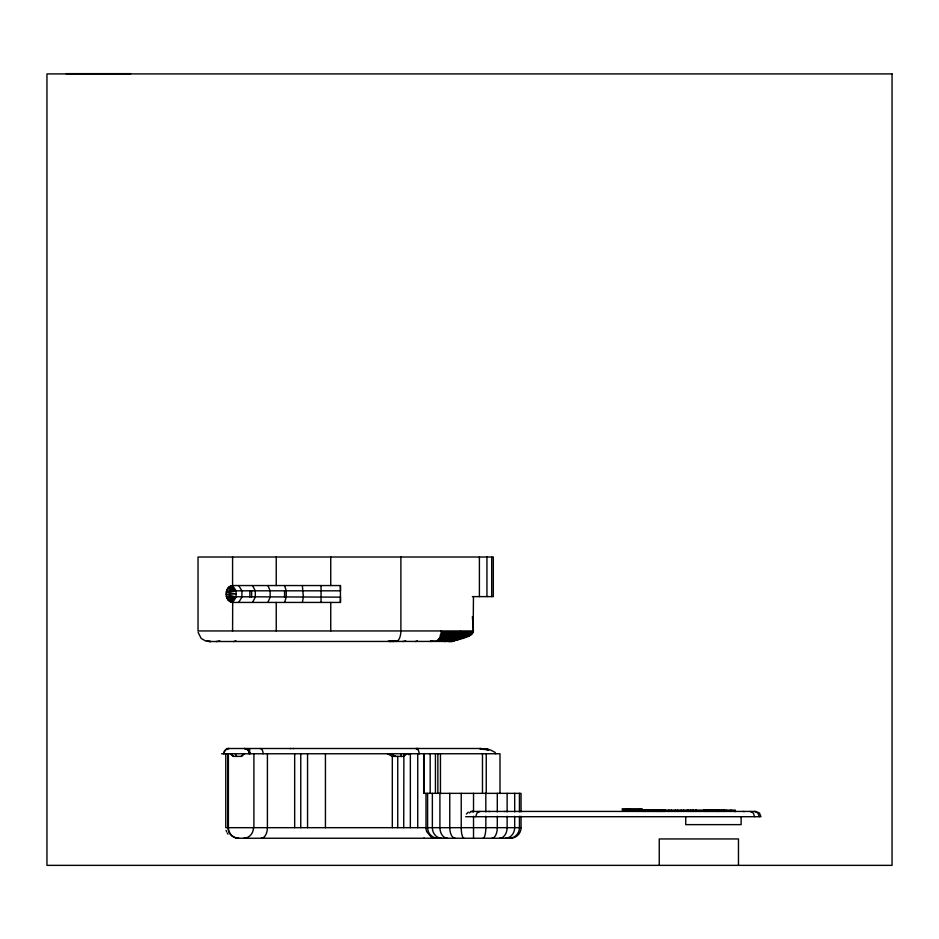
<?xml version="1.0" encoding="UTF-8"?>
<svg xmlns="http://www.w3.org/2000/svg" width="939" height="939" viewBox="0 0 939 939"><rect width="100%" height="100%" fill="white"/><g stroke="black" fill="none" stroke-linecap="round" stroke-linejoin="round"><path stroke-width="1.41" d="M232.579 630.949L232.684 602.427L236.053 597.145L236.053 590.819L232.579 585.549L232.579 557.015M226.886 589.938L236.053 590.819L340.47 590.819L340.434 585.549L232.579 585.549C223.94 586.218 224.022 601.84 232.684 602.427L340.434 602.427L340.47 597.145L226.499 596.711M441.095 630.949L441.037 632.323L473.174 632.323L473.456 596.617M460.579 630.949C461.26 638.497 454.382 642.922 447.293 641.419L208.658 641.513M321.044 602.427L321.044 585.549M475.686 816.707L476.989 812.974L480.134 811.425M302.358 602.427L303.403 597.145L302.358 585.549M472.317 633.684L468.96 636.231L440.133 636.231L440.837 633.684L472.317 633.684L473.174 632.323M284.576 602.427L286.242 597.145L286.242 590.819L284.576 585.549M431.94 640.703L431.412 641.513M267.908 602.427L270.139 597.145L270.139 590.819L267.908 585.549M230.748 754.263L233.459 756.388L241.558 756.388L243.577 753.747M252.532 602.427L255.291 597.145L255.291 590.819L252.532 585.549M238.67 602.427L241.91 597.145L241.91 590.819L238.67 585.549M466.366 814.066L468.268 812.129M430.039 641.513L431.095 640.703M231.017 602.204L236.053 597.145L226.123 594.211L236.053 593.988L226.287 592.004L236.053 590.819L230.677 585.854M469.336 812.974L470.392 812.129M407.033 753.747L403.723 756.388L392.314 756.388L387.338 753.747M241.147 756.388L244.563 753.747M229.468 601.418L236.053 597.145L226.381 596.382M456.389 640.339L468.96 636.231M396.622 640.703L393.089 641.513M228.118 600.115L236.053 597.145L227.062 598.401M408.43 754.627L410.789 753.747M472.024 811.613L473.315 811.425M471.613 811.613L472.927 811.425M418.36 748.5L415.86 748.5L418.301 750.038L419.404 753.771M388.171 641.149L395.472 641.149L389.133 641.419L394.286 641.419M444.1 641.513L445.779 641.419L445.779 640.703M250.009 753.771L249.011 750.038L245.807 748.676L249.974 750.038L244.48 748.5M231.722 753.747L231.088 753.747M65.953 73.641L130.638 73.641M472.364 596.617L493.315 596.617L493.315 557.015L198.035 557.015L198.035 630.949L473.456 630.949L472.387 616.641M440.508 634.987L470.909 634.987M439.605 637.381L466.53 637.381M438.983 638.414L463.631 638.414M438.278 639.33L460.333 639.33M437.492 640.093L457.493 640.093M436.647 640.703L454.406 640.703M430.743 641.149L450.908 641.149M226.804 748.5L480.651 748.5L490.639 750.038L495.123 752.409L495.71 753.771M247.051 749.205L249.011 750.038M248.119 750.038L249.551 751.141M248.929 751.141L249.891 752.409M221.498 753.771L499.994 753.747L499.994 793.349M423.642 793.349L521.051 793.349L521.051 811.953M470.862 811.425L755.766 811.425L759.44 812.974L760.954 816.707L465.674 816.707M236.405 838.245L510.405 838.245A10.611 10.611 0 0 0 521.086 827.682M480.134 749.205L488.703 749.592L480.005 748.5M483.362 749.275L488.703 749.592L480.381 748.676M754.322 811.425L757.867 812.974L759.334 816.707M488.632 811.425L489.865 811.613M750.097 811.425L753.278 812.974L754.592 816.707M743.371 811.425L744.322 811.613M504.313 811.425L505.088 811.613M734.591 811.425L735.272 811.613M227.86 588.154L236.053 590.819L229.151 586.758M205.911 641.149L201.146 638.414L198.129 632.323M390.788 753.747L395.906 756.388M233.459 756.388L231.006 753.747M227.203 832.963L227.966 834.114M235.184 753.747L236.687 756.388M248.964 749.205L249.305 750.038M226.135 830.416L226.581 831.731M249.445 752.409L249.621 753.771M741.129 816.707L741.129 824.63L685.728 824.63L685.728 816.707M738.465 865.359L738.465 838.95L659.248 838.95L659.248 865.359M735.319 811.425L735.319 810.111L622.264 810.111L622.264 808.784L642.217 808.784L642.323 811.425M730.859 810.111L730.859 811.425M726 810.111L726 811.425M724.215 810.111L724.215 811.425M723.899 810.111L723.899 811.425M722.126 810.111L722.126 811.425M721.046 810.111L721.046 811.425M719.708 810.111L719.708 811.425M718.699 810.111L718.699 811.425M718.523 810.111L718.523 811.425M718.394 810.111L718.394 811.425M718.124 810.111L718.124 811.425M717.854 810.111L717.854 811.425M717.654 810.111L717.572 811.425M717.302 810.111L717.302 811.425M716.809 810.111L716.809 811.425M716.316 810.111L716.316 811.425M715.025 810.111L715.025 811.425M714.297 810.111L714.297 811.425M713.71 810.111L713.71 811.425M712.795 810.111L712.795 811.425M712.361 810.111L712.361 811.425M711.234 810.111L711.234 811.425M711.034 810.111L711.034 811.425M709.755 810.111L709.696 811.425M708.546 811.425L708.569 810.111L708.288 811.425M707.666 810.111L707.666 811.425M707.384 810.111L707.384 811.425M707.161 810.111L707.161 811.425M706.856 810.111L706.856 811.425M706.468 810.111L706.468 811.425M705.705 810.111L705.705 811.425M705.072 810.111L705.072 811.425M704.755 810.111L704.755 811.425M704.367 811.425L704.273 810.111L704.086 811.425M703.628 810.111L703.628 811.425M696.351 810.111L696.351 811.425M695.447 810.111L695.447 811.425M693.416 810.111L693.416 811.425M693.076 810.111L693.076 811.425M692.982 810.111L692.982 811.425M690.752 810.111L690.752 811.425M690.541 810.111L690.541 811.425M688.627 810.111L688.627 811.425M688.334 810.111L688.334 811.425M687.195 810.111L687.195 811.425M683.745 810.111L683.745 811.425M681.209 810.111L681.209 811.425M677.688 810.111L677.688 811.425M675.329 810.111L675.329 811.425M671.385 810.111L671.385 811.425M668.979 810.111L668.979 811.425M665.012 810.111L665.012 811.425M664.73 810.111L664.835 811.425M664.166 810.111L664.166 811.425M663.979 810.111L663.979 811.425M663.004 810.111L663.004 811.425M662.77 810.111L662.77 811.425M661.96 810.111L661.948 811.425M661.561 810.111L661.584 811.425M661.349 810.111L661.349 811.425M661.256 810.111L661.256 811.425M660.845 810.111L660.798 811.425M659.882 810.111L659.777 811.425M659.765 810.111L659.648 811.425M659.19 810.111L659.19 811.425M658.697 810.111L658.697 811.425M657.957 810.111L657.957 811.425M657.558 810.111L657.558 811.425M657.335 810.111L657.335 811.425M656.913 810.111L656.913 811.425M656.338 810.111L656.338 811.425M656.161 810.111L656.161 811.425M655.035 810.111L655.035 811.425M654.776 810.111L654.776 811.425M654.272 810.111L654.272 811.425M653.544 810.111L653.603 811.425M652.758 810.111L652.758 811.425M652.182 810.111L652.253 811.425M650.868 810.111L650.809 811.425M650.117 810.111L650.117 811.425M649.577 810.111L649.577 811.425M649.084 810.111L649.084 811.425M648.415 810.111L648.415 811.425M647.863 810.111L647.863 811.425M647.311 810.111L647.394 811.425M647.241 810.111L647.241 811.425M646.208 810.111L646.255 811.425M645.797 810.111L645.715 811.425M645.504 810.111L645.504 811.425M645.469 810.111L645.469 811.425M644.283 810.111L644.283 811.425M644.072 810.111L644.072 811.425M643.074 810.111L643.074 811.425M642.91 810.111L642.91 811.425M642.041 810.111L642.041 811.425M640.022 808.784L640.022 810.111M639.119 810.111L639.119 811.425M636.278 810.111L636.278 811.425M632.874 810.111L632.874 811.425M630.28 808.784L630.28 810.111M628.168 808.784L628.168 810.111M626.254 808.784L626.254 810.111M521.051 816.237L521.051 827.682L225.771 827.682L225.771 753.747M519.431 793.349L519.431 811.953M519.431 816.237L519.431 827.682M514.689 793.349L514.689 811.953M514.689 816.237L514.689 827.682A10.611 9.19 -90 0 1 505.464 838.21M507.13 793.349L507.13 811.953M507.13 816.237L507.13 827.682A10.611 7.5 -90 0 1 499.595 838.21M497.294 793.349L497.294 811.953M497.294 816.237L497.294 827.682M491.696 557.015L491.696 596.617M486.942 557.015L486.942 596.617M486.249 753.747L486.249 793.349M485.827 793.349L485.827 811.953M485.827 816.237L485.827 827.682A10.611 2.747 90 0 1 483.069 838.21M482.47 753.747L482.47 793.349M479.395 557.015L479.395 596.617M473.526 793.349L473.526 811.953M473.526 816.237L473.526 838.245M461.225 793.349L461.225 827.682A10.611 2.747 -90 0 0 463.983 838.21M449.758 793.349L449.758 827.682A10.611 5.305 -90 0 0 455.086 838.21M440.45 753.747L440.45 793.349M439.91 793.349L439.91 827.682A10.611 7.5 90 0 0 447.445 838.21M437.867 753.747L437.867 793.349M435.438 753.747L435.438 793.349M432.363 793.349L432.363 827.682A10.611 9.19 -90 0 0 441.588 838.21M430.191 753.747L430.191 793.349M427.609 793.349L427.609 827.682M425.989 793.349L425.989 827.682A10.083 9.05 -90 0 0 426.752 831.719L431.001 836.825A11.62 10.435 90 0 0 436.001 838.245M424.217 753.747L424.217 793.349M423.677 753.747L423.677 793.349M417.738 753.747L417.738 827.682M410.355 753.747L410.355 827.682M403.876 753.747L403.723 827.682M401.141 753.747L401.141 756.623M400.883 557.015L400.883 630.949A10.575 4.93 90 0 1 395.953 641.501M397.737 756.388L397.737 827.682M392.314 756.388L392.314 827.682M340.434 585.549L340.434 602.427M330.739 557.015L330.739 585.525M330.739 602.427L330.739 630.949M325.434 753.747L325.434 827.682M307.558 753.747L307.558 827.682M300.762 753.747L300.762 827.682M294.67 753.747L294.67 827.682M284.576 590.819L284.576 597.145M276.242 557.015L276.242 585.525M276.242 602.427L276.242 630.949M267.404 753.747L267.404 827.682A10.587 6.127 -90 0 1 261.253 838.234M253.906 753.747L253.906 827.682M251.617 590.819L251.617 597.145M249.868 590.819L249.868 597.145M228.4 753.747L228.4 827.682A10.611 10.247 90 0 0 238.694 838.21M227.942 753.747L227.942 827.682A10.564 10.423 90 0 0 238.377 838.245M417.397 640.703A10.611 5.305 -90 0 1 415.355 641.478M405.636 640.703A10.611 7.5 90 0 1 402.761 641.478M235.865 640.703A10.587 6.127 -90 0 1 233.518 641.49M219.726 640.703A10.564 9.754 -90 0 1 215.993 641.513M210.946 641.478A10.611 10.247 -90 0 1 207.014 640.703M210.629 641.513A10.564 10.423 90 0 1 206.639 640.703M519.467 827.682A10.611 10.247 -90 0 1 509.149 838.21M497.306 827.682A10.611 5.305 -90 0 1 491.966 838.21M437.903 838.21A10.611 10.247 -90 0 1 427.585 827.682M253.483 827.682A10.564 9.754 -90 0 1 243.729 838.245M424.334 838.151A10.575 4.93 90 0 1 423.689 838.234M290.151 748.676A5.282 2.5 -90 0 1 290.797 748.5M223.67 753.771A5.282 5.211 -90 0 1 228.881 748.5M224.104 753.771A5.305 5.129 -90 0 1 229.257 748.512M244.328 748.5A5.282 4.883 -90 0 1 249.199 753.771M260.056 748.5A5.294 3.063 -90 0 1 263.131 753.771M293.027 748.676A5.282 2.23 -90 0 1 293.602 748.5M892.05 73.911L46.95 73.911L46.95 865.359L892.05 865.359L892.05 73.911M715.753 811.425L715.753 810.111L715.682 811.425M645.116 811.425L645.116 810.111L645.093 811.425"/></g></svg>
